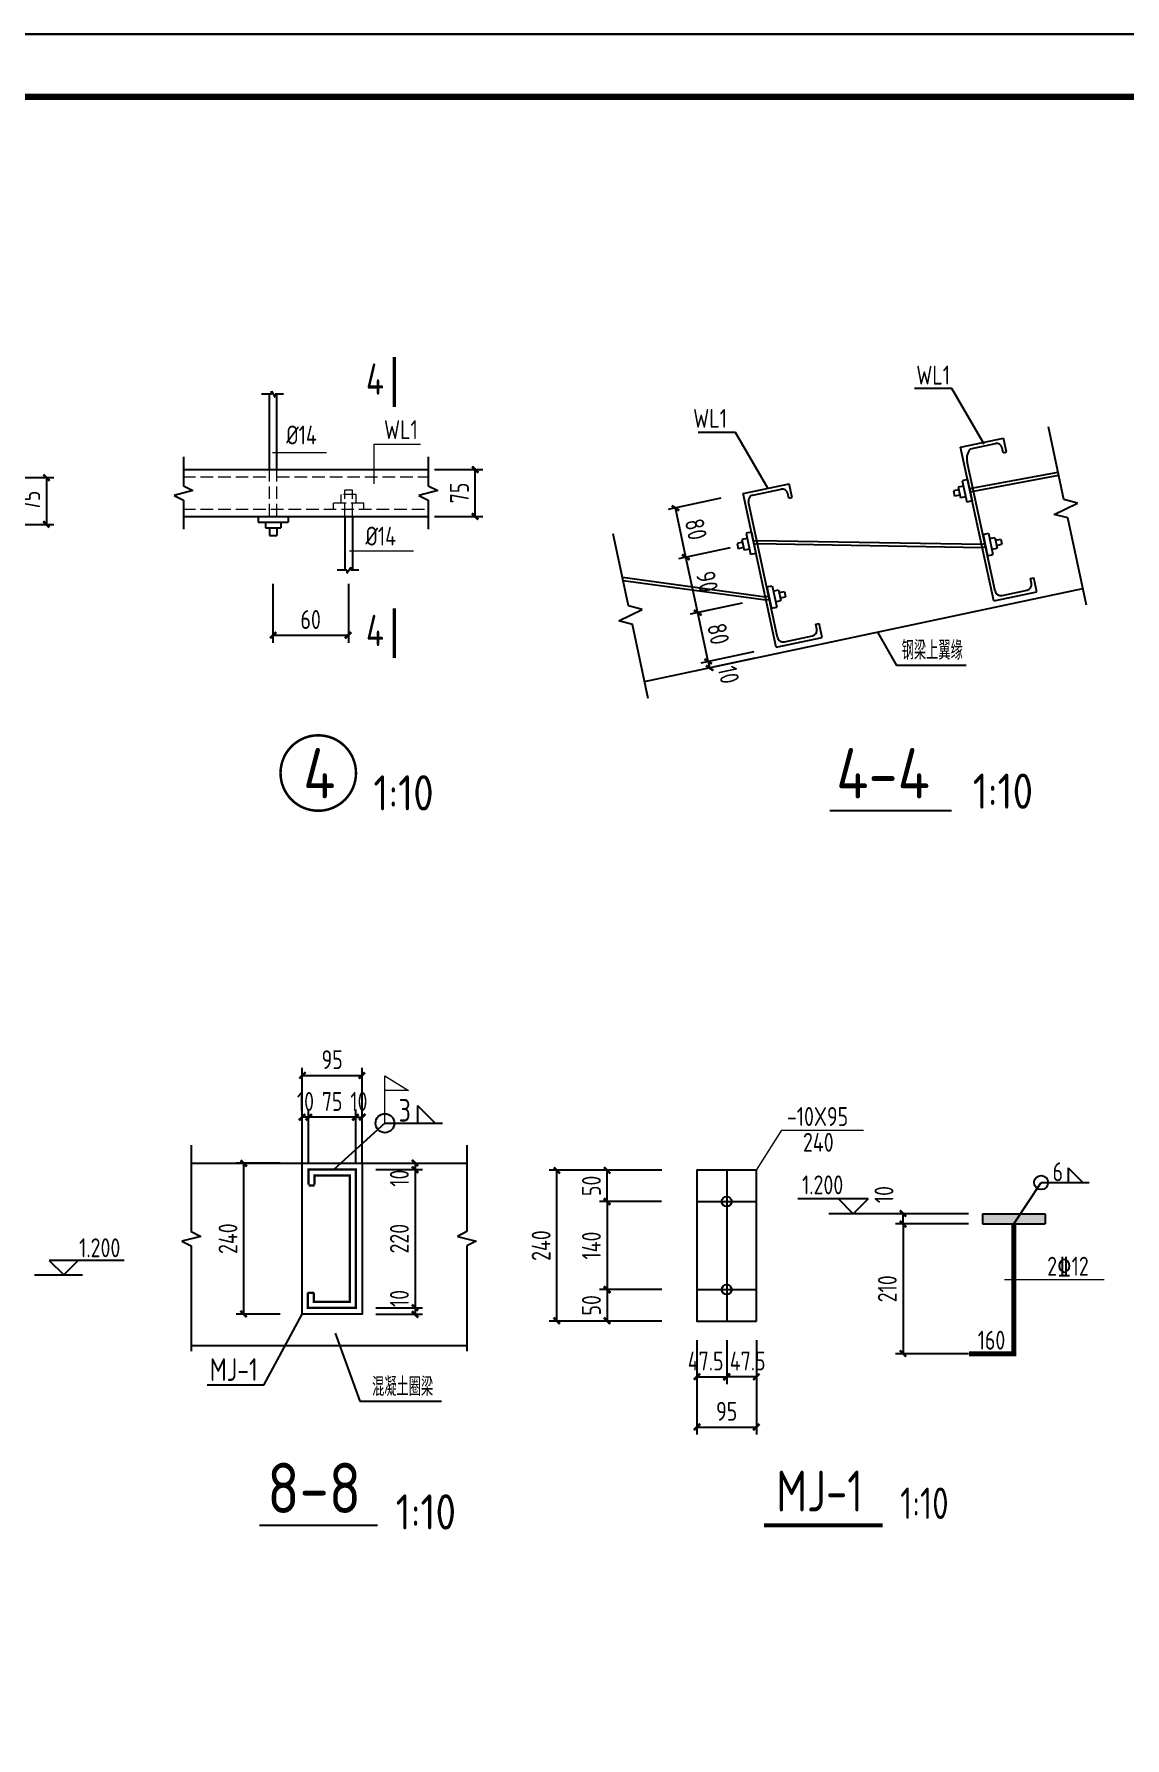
# Model space of a CAD drawing. Header units: millimetres. Extents: x 866561 to 876967, y 40200 to 44891.
# Drawn here: x 874669.2 to 874842.7, y 40531.2 to 40802.1 of the extents above; entities that cross this region are included whole.
import ezdxf

# ---------------------------------------------------------------- set-up
doc = ezdxf.new("R2010")
doc.units = ezdxf.units.MM
doc.header["$LTSCALE"] = 1000
doc.header["$MEASUREMENT"] = 0
doc.linetypes.add('CONTINOUS', pattern=[0])
doc.linetypes.add('DASH', pattern=[0.35, 0.25, -0.1])
for name, color, linetype, lineweight in [('1', 4, 'Continuous', 70), ('D3', 62, 'Continuous', 9), ('LZ', 64, 'Continuous', 9), ('数字', 3, 'Continuous', 9), ('细实线', 1, 'Continuous', 20)]:
    doc.layers.add(name, color=color, linetype=linetype, lineweight=lineweight)
for name, color, linetype in [('10', 7, 'Continuous'), ('D1', 112, 'Continuous'), ('D2', 6, 'Continuous'), ('DIM', 7, 'Continuous'), ('GJ', 6, 'Continuous'), ('PUB_DIM', 3, 'Continuous'), ('THIN', 7, 'Continuous'), ('中文', 7, 'Continuous'), ('文字', 7, 'Continuous'), ('柱子', 8, 'Continuous'), ('桩', 6, 'Continuous'), ('梁__实线', 4, 'Continuous')]:
    doc.layers.add(name, color=color, linetype=linetype)
doc.styles.add('GBHZ', font='gbenor.shx', dxfattribs={"width": 0.9, "bigfont": 'gbcbig.shx'})
doc.dimstyles.new('Y10', dxfattribs={"dimscale": 0, "dimtxt": 3, "dimasz": 0.01, "dimexe": 1.2, "dimexo": 1, "dimgap": 1, "dimtad": 1, "dimdec": 0, "dimlfac": 10, "dimzin": 0, "dimdsep": 46, "dimtxsty": 'GBHZ', "dimblk1": 'DX', "dimblk2": 'DX', "dimsah": 1, "dimcen": 0.09, "dimdle": 1, "dimadec": 0, "dimazin": 0, "dimtfac": 1, "dimtdec": 0, "dimtix": 1, "dimtmove": 2, "dimatfit": 3, "dimldrblk": 'DX', "dimfxl": 0, "dimtolj": 1, "dimtzin": 0, "dimarcsym": 0})
doc.dimstyles.new('Y5', dxfattribs={"dimscale": 0, "dimtxt": 3, "dimasz": 0.01, "dimexe": 1.2, "dimexo": 1, "dimgap": 1, "dimtad": 1, "dimdec": 0, "dimlfac": 5, "dimzin": 0, "dimdsep": 46, "dimtxsty": 'GBHZ', "dimblk1": 'DX', "dimblk2": 'DX', "dimsah": 1, "dimcen": 0.09, "dimdle": 1, "dimadec": 0, "dimazin": 0, "dimtfac": 1, "dimtdec": 0, "dimtix": 1, "dimtmove": 2, "dimatfit": 3, "dimldrblk": 'DX', "dimfxl": 0, "dimtolj": 1, "dimtzin": 0, "dimarcsym": 0})

# ---------------------------------------------------------------- blocks, each defined once
blk = doc.blocks.new('DX')
at = {"color": 0, "linetype": 'ByBlock', "const_width": 40}
blk.add_lwpolyline([(-54, -51), (46, 49)], dxfattribs=at)
blk = doc.blocks.new('*D706')
at = {"layer": 'Defpoints', "color": 0, "linetype": 'ByBlock'}
for p in [(874663.25, 40731.63, 6.02), (874663.25, 40724.13, 6.02), (874671.14, 40724.13)]:
    blk.add_point(p, dxfattribs=at)
at = {"layer": 'dim', "color": 0, "linetype": 'ByBlock', "lineweight": -2}
for p, q in [((874664.25, 40731.63), (874672.34, 40731.63)), ((874671.14, 40731.62), (874671.14, 40724.14)), ((874664.25, 40724.13), (874672.34, 40724.13))]:
    blk.add_line(p, q, dxfattribs=at)
at = {"layer": 'dim', "color": 0, "linetype": 'ByBlock', "lineweight": -2, "xscale": 0.01, "yscale": 0.01, "zscale": 0.009999999999999787}
for p, rotation in [((874671.14, 40731.63), 90), ((874671.14, 40724.13), 270)]:
    blk.add_blockref('DX', p, dxfattribs=dict(at, rotation=rotation))
at = {"layer": 'dim', "color": 0, "linetype": 'ByBlock', "insert": (874668.64, 40727.88), "char_height": 3, "attachment_point": 5, "rotation": 90, "style": 'GBHZ'}
blk.add_mtext('\\A1;75', dxfattribs=at)
blk = doc.blocks.new('*D709')
at = {"layer": 'Defpoints', "color": 0, "linetype": 'ByBlock'}
for p in [(874782.75, 40711.82), (874774.73, 40710.11), (874784.59, 40704.08)]:
    blk.add_point(p, dxfattribs=at)
at = {"layer": 'dim', "color": 0, "linetype": 'ByBlock', "lineweight": -2}
for p, q in [((874781.77, 40711.61), (874773.56, 40709.86)), ((874776.39, 40702.34), (874774.73, 40710.1)), ((874783.62, 40703.87), (874775.21, 40702.08))]:
    blk.add_line(p, q, dxfattribs=at)
at = {"layer": 'dim', "color": 0, "linetype": 'ByBlock', "lineweight": -2, "xscale": 0.01, "yscale": 0.01, "zscale": 0.01}
for p, rotation in [((874774.73, 40710.11), 102.0171866415808), ((874776.39, 40702.33), 282.0171866415808)]:
    blk.add_blockref('DX', p, dxfattribs=dict(at, rotation=rotation))
at = {"layer": 'dim', "color": 0, "linetype": 'ByBlock', "insert": (874778, 40706.74), "char_height": 3, "attachment_point": 5, "rotation": 282.0172, "style": 'GBHZ'}
blk.add_mtext('\\A1;80', dxfattribs=at)
blk = doc.blocks.new('*D710')
at = {"layer": 'Defpoints', "color": 0, "linetype": 'ByBlock'}
for p in [(874780.83, 40720.65), (874772.83, 40718.95), (874782.75, 40711.82)]:
    blk.add_point(p, dxfattribs=at)
at = {"layer": 'dim', "color": 0, "linetype": 'ByBlock', "lineweight": -2}
for p, q in [((874779.85, 40720.45), (874771.65, 40718.7)), ((874774.71, 40710.12), (874772.83, 40718.94)), ((874781.77, 40711.61), (874773.53, 40709.86))]:
    blk.add_line(p, q, dxfattribs=at)
at = {"layer": 'dim', "color": 0, "linetype": 'ByBlock', "lineweight": -2, "xscale": 0.01, "yscale": 0.01, "zscale": 0.01}
for p, rotation in [((874772.83, 40718.95), 102.0171866415808), ((874774.71, 40710.11), 282.0171866415808)]:
    blk.add_blockref('DX', p, dxfattribs=dict(at, rotation=rotation))
at = {"layer": 'dim', "color": 0, "linetype": 'ByBlock', "insert": (874776.21, 40715.05), "char_height": 3, "attachment_point": 5, "rotation": 282.0172, "style": 'GBHZ'}
blk.add_mtext('\\A1;90', dxfattribs=at)
blk = doc.blocks.new('*D711')
at = {"layer": 'Defpoints', "color": 0, "linetype": 'ByBlock'}
for p in [(874779.37, 40728.52), (874771.16, 40726.78), (874780.83, 40720.65)]:
    blk.add_point(p, dxfattribs=at)
at = {"layer": 'dim', "color": 0, "linetype": 'ByBlock', "lineweight": -2}
for p, q in [((874778.39, 40728.31), (874769.99, 40726.53)), ((874772.82, 40718.96), (874771.16, 40726.77)), ((874779.85, 40720.45), (874771.65, 40718.7))]:
    blk.add_line(p, q, dxfattribs=at)
at = {"layer": 'dim', "color": 0, "linetype": 'ByBlock', "lineweight": -2, "xscale": 0.01, "yscale": 0.01, "zscale": 0.01}
for p, rotation in [((874771.16, 40726.78), 102.0171866415808), ((874772.83, 40718.95), 282.0171866415808)]:
    blk.add_blockref('DX', p, dxfattribs=dict(at, rotation=rotation))
at = {"layer": 'dim', "color": 0, "linetype": 'ByBlock', "insert": (874774.44, 40723.38), "char_height": 3, "attachment_point": 5, "rotation": 282.0172, "style": 'GBHZ'}
blk.add_mtext('\\A1;80', dxfattribs=at)
blk = doc.blocks.new('*D712')
at = {"layer": 'Defpoints', "color": 0, "linetype": 'ByBlock'}
for p in [(874784.59, 40704.08), (874776.6, 40701.35), (874784.8, 40703.1)]:
    blk.add_point(p, dxfattribs=at)
at = {"layer": 'dim', "color": 0, "linetype": 'ByBlock', "lineweight": -2}
for p, q in [((874783.62, 40703.87), (874775.21, 40702.08)), ((874783.82, 40702.89), (874775.42, 40701.1)), ((874776.39, 40702.34), (874776.38, 40702.35)), ((874776.39, 40702.33), (874776.6, 40701.35)), ((874776.6, 40701.34), (874776.6, 40701.33))]:
    blk.add_line(p, q, dxfattribs=at)
at = {"layer": 'dim', "color": 0, "linetype": 'ByBlock', "lineweight": -2, "xscale": 0.01, "yscale": 0.01, "zscale": 0.01}
for p, rotation in [((874776.39, 40702.33), 282.0171866415808), ((874776.6, 40701.35), 102.0171866415808)]:
    blk.add_blockref('DX', p, dxfattribs=dict(at, rotation=rotation))
at = {"layer": 'dim', "color": 0, "linetype": 'ByBlock', "insert": (874779.64, 40700.24), "char_height": 3, "attachment_point": 5, "rotation": 282.0172, "style": 'GBHZ'}
blk.add_mtext('\\A1;10', dxfattribs=at)
blk = doc.blocks.new('*D713')
at = {"layer": 'Defpoints', "color": 0, "linetype": 'ByBlock'}
for p in [(874731.86, 40732.91), (874739.32, 40732.91), (874731.86, 40725.4)]:
    blk.add_point(p, dxfattribs=at)
at = {"layer": 'dim', "color": 0, "linetype": 'ByBlock', "lineweight": -2}
for p, q in [((874732.86, 40732.91), (874740.52, 40732.91)), ((874739.32, 40725.41), (874739.32, 40732.9)), ((874732.86, 40725.4), (874740.52, 40725.4))]:
    blk.add_line(p, q, dxfattribs=at)
at = {"layer": 'dim', "color": 0, "linetype": 'ByBlock', "lineweight": -2, "xscale": 0.01, "yscale": 0.01, "zscale": 0.01}
for p, rotation in [((874739.32, 40732.91), 90), ((874739.32, 40725.4), 270)]:
    blk.add_blockref('DX', p, dxfattribs=dict(at, rotation=rotation))
at = {"layer": 'dim', "color": 0, "linetype": 'ByBlock', "insert": (874736.82, 40729.16), "char_height": 3, "attachment_point": 5, "rotation": 90, "style": 'GBHZ'}
blk.add_mtext('\\A1;75', dxfattribs=at)
blk = doc.blocks.new('*D714')
at = {"layer": 'Defpoints', "color": 0, "linetype": 'ByBlock'}
for p in [(874707.16, 40715.71), (874719.16, 40715.71), (874719.16, 40706.53)]:
    blk.add_point(p, dxfattribs=at)
at = {"layer": 'dim', "color": 0, "linetype": 'ByBlock', "lineweight": -2}
for p, q in [((874707.16, 40714.71), (874707.16, 40705.33)), ((874719.16, 40714.71), (874719.16, 40705.33)), ((874707.17, 40706.53), (874719.15, 40706.53))]:
    blk.add_line(p, q, dxfattribs=at)
at = {"layer": 'dim', "color": 0, "linetype": 'ByBlock', "lineweight": -2, "xscale": 0.01, "yscale": 0.01, "zscale": 0.01, "rotation": 180}
blk.add_blockref('DX', (874707.16, 40706.53), dxfattribs=at)
at = {"layer": 'dim', "color": 0, "linetype": 'ByBlock', "lineweight": -2, "xscale": 0.01, "yscale": 0.01, "zscale": 0.01}
blk.add_blockref('DX', (874719.16, 40706.53), dxfattribs=at)
at = {"layer": 'dim', "color": 0, "linetype": 'ByBlock', "insert": (874713.16, 40709.03), "char_height": 3, "attachment_point": 5, "style": 'GBHZ'}
blk.add_mtext('\\A1;60', dxfattribs=at)
blk = doc.blocks.new('*D891')
at = {"layer": 'Defpoints', "color": 0}
for p in [(874760.31, 40621.46), (874769.97, 40621.46), (874769.97, 40616.46)]:
    blk.add_point(p, dxfattribs=at)
at = {"layer": 'DIM', "color": 0, "lineweight": -2}
for p, q in [((874768.97, 40621.46), (874759.11, 40621.46)), ((874760.31, 40616.47), (874760.31, 40621.45)), ((874768.97, 40616.46), (874759.11, 40616.46))]:
    blk.add_line(p, q, dxfattribs=at)
at = {"layer": 'DIM', "color": 0, "lineweight": -2, "xscale": 0.01, "yscale": 0.01, "zscale": 0.01}
for p, rotation in [((874760.31, 40621.46), 90), ((874760.31, 40616.46), 270)]:
    blk.add_blockref('DX', p, dxfattribs=dict(at, rotation=rotation))
at = {"layer": 'DIM', "color": 0, "insert": (874757.81, 40618.96), "char_height": 3, "attachment_point": 5, "rotation": 90, "style": 'GBHZ'}
blk.add_mtext('\\A1;50', dxfattribs=at)
blk = doc.blocks.new('*D892')
at = {"layer": 'Defpoints', "color": 0}
for p in [(874769.97, 40616.46), (874760.31, 40602.46), (874770.03, 40602.46)]:
    blk.add_point(p, dxfattribs=at)
at = {"layer": 'DIM', "color": 0, "lineweight": -2}
for p, q in [((874768.97, 40616.46), (874759.11, 40616.46)), ((874760.31, 40616.45), (874760.31, 40602.47)), ((874769.03, 40602.46), (874759.11, 40602.46))]:
    blk.add_line(p, q, dxfattribs=at)
at = {"layer": 'DIM', "color": 0, "lineweight": -2, "xscale": 0.01, "yscale": 0.01, "zscale": 0.01}
for p, rotation in [((874760.31, 40616.46), 90), ((874760.31, 40602.46), 270)]:
    blk.add_blockref('DX', p, dxfattribs=dict(at, rotation=rotation))
at = {"layer": 'DIM', "color": 0, "insert": (874757.81, 40609.46), "char_height": 3, "attachment_point": 5, "rotation": 90, "style": 'GBHZ'}
blk.add_mtext('\\A1;140', dxfattribs=at)
blk = doc.blocks.new('*D893')
at = {"layer": 'Defpoints', "color": 0}
for p in [(874769.97, 40602.46), (874760.31, 40597.46), (874769.97, 40597.46)]:
    blk.add_point(p, dxfattribs=at)
at = {"layer": 'DIM', "color": 0, "lineweight": -2}
for p, q in [((874768.97, 40602.46), (874759.11, 40602.46)), ((874760.31, 40602.45), (874760.31, 40597.47)), ((874768.97, 40597.46), (874759.11, 40597.46))]:
    blk.add_line(p, q, dxfattribs=at)
at = {"layer": 'DIM', "color": 0, "lineweight": -2, "xscale": 0.01, "yscale": 0.01, "zscale": 0.01}
for p, rotation in [((874760.31, 40602.46), 90), ((874760.31, 40597.46), 270)]:
    blk.add_blockref('DX', p, dxfattribs=dict(at, rotation=rotation))
at = {"layer": 'DIM', "color": 0, "insert": (874757.81, 40599.96), "char_height": 3, "attachment_point": 5, "rotation": 90, "style": 'GBHZ'}
blk.add_mtext('\\A1;50', dxfattribs=at)
blk = doc.blocks.new('*D894')
at = {"layer": 'Defpoints', "color": 0}
for p in [(874774.57, 40595.43), (874784.07, 40595.43), (874784.07, 40580.61)]:
    blk.add_point(p, dxfattribs=at)
at = {"layer": 'DIM', "color": 0, "lineweight": -2}
for p, q in [((874774.57, 40594.43), (874774.57, 40579.41)), ((874784.07, 40594.43), (874784.07, 40579.41)), ((874774.58, 40580.61), (874784.06, 40580.61))]:
    blk.add_line(p, q, dxfattribs=at)
at = {"layer": 'DIM', "color": 0, "lineweight": -2, "xscale": 0.01, "yscale": 0.01, "zscale": 0.01, "rotation": 180}
blk.add_blockref('DX', (874774.57, 40580.61), dxfattribs=at)
at = {"layer": 'DIM', "color": 0, "lineweight": -2, "xscale": 0.01, "yscale": 0.01, "zscale": 0.01}
blk.add_blockref('DX', (874784.07, 40580.61), dxfattribs=at)
at = {"layer": 'DIM', "color": 0, "insert": (874779.32, 40583.11), "char_height": 3, "attachment_point": 5, "style": 'GBHZ'}
blk.add_mtext('\\A1;95', dxfattribs=at)
blk = doc.blocks.new('*D895')
at = {"layer": 'Defpoints', "color": 0}
for p in [(874774.57, 40595.43), (874779.32, 40595.43), (874779.32, 40588.6)]:
    blk.add_point(p, dxfattribs=at)
at = {"layer": 'DIM', "color": 0, "lineweight": -2}
for p, q in [((874774.57, 40594.43), (874774.57, 40587.4)), ((874779.32, 40594.43), (874779.32, 40587.4)), ((874774.58, 40588.6), (874779.31, 40588.6))]:
    blk.add_line(p, q, dxfattribs=at)
at = {"layer": 'DIM', "color": 0, "lineweight": -2, "xscale": 0.01, "yscale": 0.01, "zscale": 0.01, "rotation": 180}
blk.add_blockref('DX', (874774.57, 40588.6), dxfattribs=at)
at = {"layer": 'DIM', "color": 0, "lineweight": -2, "xscale": 0.01, "yscale": 0.01, "zscale": 0.01}
blk.add_blockref('DX', (874779.32, 40588.6), dxfattribs=at)
at = {"layer": 'DIM', "color": 0, "insert": (874775.98, 40591.1), "char_height": 3, "attachment_point": 5, "style": 'GBHZ'}
blk.add_mtext('\\A1;47.5', dxfattribs=at)
blk = doc.blocks.new('*D896')
at = {"layer": 'Defpoints', "color": 0}
for p in [(874807.37, 40614.52), (874818.8, 40614.52), (874818.8, 40612.92)]:
    blk.add_point(p, dxfattribs=at)
at = {"layer": 'DIM', "color": 0, "lineweight": -2}
for p, q in [((874817.8, 40614.52), (874806.17, 40614.52)), ((874807.37, 40614.53), (874807.37, 40614.54)), ((874807.37, 40612.92), (874807.37, 40614.52)), ((874817.8, 40612.92), (874806.17, 40612.92)), ((874807.37, 40612.91), (874807.37, 40612.9))]:
    blk.add_line(p, q, dxfattribs=at)
at = {"layer": 'DIM', "color": 0, "lineweight": -2, "xscale": 0.01, "yscale": 0.01, "zscale": 0.01}
for p, rotation in [((874807.37, 40614.52), 270), ((874807.37, 40612.92), 90)]:
    blk.add_blockref('DX', p, dxfattribs=dict(at, rotation=rotation))
at = {"layer": 'DIM', "color": 0, "insert": (874804.34, 40617.57), "char_height": 3, "attachment_point": 5, "rotation": 90, "style": 'GBHZ'}
blk.add_mtext('\\A1;10', dxfattribs=at)
blk = doc.blocks.new('*D897')
at = {"layer": 'Defpoints', "color": 0}
for p in [(874818.8, 40612.92), (874807.37, 40592.27), (874818.8, 40592.27)]:
    blk.add_point(p, dxfattribs=at)
at = {"layer": 'DIM', "color": 0, "lineweight": -2}
for p, q in [((874817.8, 40612.92), (874806.17, 40612.92)), ((874807.37, 40612.91), (874807.37, 40592.28)), ((874817.8, 40592.27), (874806.17, 40592.27))]:
    blk.add_line(p, q, dxfattribs=at)
at = {"layer": 'DIM', "color": 0, "lineweight": -2, "xscale": 0.01, "yscale": 0.01, "zscale": 0.01}
for p, rotation in [((874807.37, 40612.92), 90), ((874807.37, 40592.27), 270)]:
    blk.add_blockref('DX', p, dxfattribs=dict(at, rotation=rotation))
at = {"layer": 'DIM', "color": 0, "insert": (874804.87, 40602.59), "char_height": 3, "attachment_point": 5, "rotation": 90, "style": 'GBHZ'}
blk.add_mtext('\\A1;210', dxfattribs=at)
blk = doc.blocks.new('*D898')
at = {"layer": 'Defpoints', "color": 0}
for p in [(874752.31, 40621.46), (874770.03, 40621.46), (874770.03, 40597.46)]:
    blk.add_point(p, dxfattribs=at)
at = {"layer": 'DIM', "color": 0, "lineweight": -2}
for p, q in [((874769.03, 40621.46), (874751.11, 40621.46)), ((874752.31, 40597.47), (874752.31, 40621.45)), ((874769.03, 40597.46), (874751.11, 40597.46))]:
    blk.add_line(p, q, dxfattribs=at)
at = {"layer": 'DIM', "color": 0, "lineweight": -2, "xscale": 0.01, "yscale": 0.01, "zscale": 0.01}
for p, rotation in [((874752.31, 40621.46), 90), ((874752.31, 40597.46), 270)]:
    blk.add_blockref('DX', p, dxfattribs=dict(at, rotation=rotation))
at = {"layer": 'DIM', "color": 0, "insert": (874749.81, 40609.46), "char_height": 3, "attachment_point": 5, "rotation": 90, "style": 'GBHZ'}
blk.add_mtext('\\A1;240', dxfattribs=at)
blk = doc.blocks.new('*D965')
at = {"layer": 'Defpoints', "color": 0}
for p in [(874712.83, 40629.88), (874712.83, 40621.56), (874720.33, 40621.56)]:
    blk.add_point(p, dxfattribs=at)
at = {"layer": 'DIM', "color": 0, "lineweight": -2}
for p, q in [((874712.83, 40622.56), (874712.83, 40631.08)), ((874720.33, 40622.56), (874720.33, 40631.08)), ((874720.32, 40629.88), (874712.84, 40629.88))]:
    blk.add_line(p, q, dxfattribs=at)
at = {"layer": 'DIM', "color": 0, "lineweight": -2, "xscale": 0.01, "yscale": 0.01, "zscale": 0.01, "rotation": 180}
blk.add_blockref('DX', (874712.83, 40629.88), dxfattribs=at)
at = {"layer": 'DIM', "color": 0, "lineweight": -2, "xscale": 0.01, "yscale": 0.01, "zscale": 0.01}
blk.add_blockref('DX', (874720.33, 40629.88), dxfattribs=at)
at = {"layer": 'DIM', "color": 0, "insert": (874716.58, 40632.38), "char_height": 3, "attachment_point": 5, "style": 'GBHZ'}
blk.add_mtext('\\A1;75', dxfattribs=at)
blk = doc.blocks.new('*D966')
at = {"layer": 'Defpoints', "color": 0}
for p in [(874711.83, 40629.88), (874711.83, 40622.56), (874712.83, 40621.56)]:
    blk.add_point(p, dxfattribs=at)
at = {"layer": 'DIM', "color": 0, "lineweight": -2}
for p, q in [((874711.83, 40623.56), (874711.83, 40631.08)), ((874712.83, 40622.56), (874712.83, 40631.08)), ((874711.82, 40629.88), (874711.81, 40629.88)), ((874712.83, 40629.88), (874711.83, 40629.88)), ((874712.84, 40629.88), (874712.85, 40629.88))]:
    blk.add_line(p, q, dxfattribs=at)
at = {"layer": 'DIM', "color": 0, "lineweight": -2, "xscale": 0.01, "yscale": 0.01, "zscale": 0.01}
blk.add_blockref('DX', (874711.83, 40629.88), dxfattribs=at)
at = {"layer": 'DIM', "color": 0, "lineweight": -2, "xscale": 0.01, "yscale": 0.01, "zscale": 0.01, "rotation": 180}
blk.add_blockref('DX', (874712.83, 40629.88), dxfattribs=at)
at = {"layer": 'DIM', "color": 0, "insert": (874712.33, 40632.38), "char_height": 3, "attachment_point": 5, "style": 'GBHZ'}
blk.add_mtext('\\A1;10', dxfattribs=at)
blk = doc.blocks.new('*D967')
at = {"layer": 'Defpoints', "color": 0}
for p in [(874722.5, 40622.56), (874722.5, 40621.56), (874729.77, 40621.56)]:
    blk.add_point(p, dxfattribs=at)
at = {"layer": 'DIM', "color": 0, "lineweight": -2}
for p, q in [((874723.5, 40622.56), (874730.97, 40622.56)), ((874729.77, 40622.57), (874729.77, 40622.58)), ((874729.77, 40622.56), (874729.77, 40621.56)), ((874723.5, 40621.56), (874730.97, 40621.56)), ((874729.77, 40621.55), (874729.77, 40621.54))]:
    blk.add_line(p, q, dxfattribs=at)
at = {"layer": 'DIM', "color": 0, "lineweight": -2, "xscale": 0.01, "yscale": 0.01, "zscale": 0.01}
for p, rotation in [((874729.77, 40622.56), 270), ((874729.77, 40621.56), 90)]:
    blk.add_blockref('DX', p, dxfattribs=dict(at, rotation=rotation))
at = {"layer": 'DIM', "color": 0, "insert": (874727.27, 40620.18), "char_height": 3, "attachment_point": 5, "rotation": 90, "style": 'GBHZ'}
blk.add_mtext('\\A1;10', dxfattribs=at)
blk = doc.blocks.new('*D968')
at = {"layer": 'Defpoints', "color": 0}
for p in [(874722.5, 40621.56), (874722.5, 40599.56), (874729.77, 40599.56)]:
    blk.add_point(p, dxfattribs=at)
at = {"layer": 'DIM', "color": 0, "lineweight": -2}
for p, q in [((874723.5, 40621.56), (874730.97, 40621.56)), ((874729.77, 40621.55), (874729.77, 40599.57)), ((874723.5, 40599.56), (874730.97, 40599.56))]:
    blk.add_line(p, q, dxfattribs=at)
at = {"layer": 'DIM', "color": 0, "lineweight": -2, "xscale": 0.01, "yscale": 0.01, "zscale": 0.01}
for p, rotation in [((874729.77, 40621.56), 90), ((874729.77, 40599.56), 270)]:
    blk.add_blockref('DX', p, dxfattribs=dict(at, rotation=rotation))
at = {"layer": 'DIM', "color": 0, "insert": (874727.27, 40610.56), "char_height": 3, "attachment_point": 5, "rotation": 90, "style": 'GBHZ'}
blk.add_mtext('\\A1;220', dxfattribs=at)
blk = doc.blocks.new('*D969')
at = {"layer": 'Defpoints', "color": 0}
for p in [(874722.5, 40599.56), (874722.5, 40598.56), (874729.77, 40598.56)]:
    blk.add_point(p, dxfattribs=at)
at = {"layer": 'DIM', "color": 0, "lineweight": -2}
for p, q in [((874723.5, 40599.56), (874730.97, 40599.56)), ((874723.5, 40598.56), (874730.97, 40598.56)), ((874729.77, 40599.57), (874729.77, 40599.58)), ((874729.77, 40599.56), (874729.77, 40598.56)), ((874729.77, 40598.55), (874729.77, 40598.54))]:
    blk.add_line(p, q, dxfattribs=at)
at = {"layer": 'DIM', "color": 0, "lineweight": -2, "xscale": 0.01, "yscale": 0.01, "zscale": 0.01}
for p, rotation in [((874729.77, 40599.56), 270), ((874729.77, 40598.56), 90)]:
    blk.add_blockref('DX', p, dxfattribs=dict(at, rotation=rotation))
at = {"layer": 'DIM', "color": 0, "insert": (874727.27, 40601.05), "char_height": 3, "attachment_point": 5, "rotation": 90, "style": 'GBHZ'}
blk.add_mtext('\\A1;10', dxfattribs=at)
blk = doc.blocks.new('*D970')
at = {"layer": 'Defpoints', "color": 0}
for p in [(874702.51, 40622.56), (874709.33, 40622.56), (874709.33, 40598.56)]:
    blk.add_point(p, dxfattribs=at)
at = {"layer": 'DIM', "color": 0, "lineweight": -2}
for p, q in [((874708.33, 40622.56), (874701.31, 40622.56)), ((874702.51, 40598.57), (874702.51, 40622.55)), ((874708.33, 40598.56), (874701.31, 40598.56))]:
    blk.add_line(p, q, dxfattribs=at)
at = {"layer": 'DIM', "color": 0, "lineweight": -2, "xscale": 0.01, "yscale": 0.01, "zscale": 0.01}
for p, rotation in [((874702.51, 40622.56), 90), ((874702.51, 40598.56), 270)]:
    blk.add_blockref('DX', p, dxfattribs=dict(at, rotation=rotation))
at = {"layer": 'DIM', "color": 0, "insert": (874700.01, 40610.56), "char_height": 3, "attachment_point": 5, "rotation": 90, "style": 'GBHZ'}
blk.add_mtext('\\A1;240', dxfattribs=at)
blk = doc.blocks.new('*D971')
at = {"layer": 'Defpoints', "color": 0}
for p in [(874721.33, 40629.88), (874721.33, 40622.56), (874720.33, 40621.56)]:
    blk.add_point(p, dxfattribs=at)
at = {"layer": 'DIM', "color": 0, "lineweight": -2}
for p, q in [((874720.33, 40622.56), (874720.33, 40631.08)), ((874721.33, 40623.56), (874721.33, 40631.08)), ((874720.32, 40629.88), (874720.31, 40629.88)), ((874720.33, 40629.88), (874721.33, 40629.88)), ((874721.34, 40629.88), (874721.35, 40629.88))]:
    blk.add_line(p, q, dxfattribs=at)
at = {"layer": 'DIM', "color": 0, "lineweight": -2, "xscale": 0.01, "yscale": 0.01, "zscale": 0.01}
blk.add_blockref('DX', (874720.33, 40629.88), dxfattribs=at)
at = {"layer": 'DIM', "color": 0, "lineweight": -2, "xscale": 0.01, "yscale": 0.01, "zscale": 0.01, "rotation": 180}
blk.add_blockref('DX', (874721.33, 40629.88), dxfattribs=at)
at = {"layer": 'DIM', "color": 0, "insert": (874720.83, 40632.38), "char_height": 3, "attachment_point": 5, "style": 'GBHZ'}
blk.add_mtext('\\A1;10', dxfattribs=at)
blk = doc.blocks.new('*D972')
at = {"layer": 'Defpoints', "color": 0}
for p in [(874721.33, 40636.53), (874711.83, 40621.56), (874721.33, 40621.56)]:
    blk.add_point(p, dxfattribs=at)
at = {"layer": 'DIM', "color": 0, "lineweight": -2}
for p, q in [((874711.83, 40622.56), (874711.83, 40637.73)), ((874711.84, 40636.53), (874721.32, 40636.53)), ((874721.33, 40622.56), (874721.33, 40637.73))]:
    blk.add_line(p, q, dxfattribs=at)
at = {"layer": 'DIM', "color": 0, "lineweight": -2, "xscale": 0.01, "yscale": 0.01, "zscale": 0.01, "rotation": 180}
blk.add_blockref('DX', (874711.83, 40636.53), dxfattribs=at)
at = {"layer": 'DIM', "color": 0, "lineweight": -2, "xscale": 0.01, "yscale": 0.01, "zscale": 0.01}
blk.add_blockref('DX', (874721.33, 40636.53), dxfattribs=at)
at = {"layer": 'DIM', "color": 0, "insert": (874716.58, 40639.03), "char_height": 3, "attachment_point": 5, "style": 'GBHZ'}
blk.add_mtext('\\A1;95', dxfattribs=at)
blk = doc.blocks.new('*D1000')
at = {"layer": 'Defpoints', "color": 0}
for p in [(874779.32, 40595.43), (874784.07, 40595.43), (874779.32, 40588.6)]:
    blk.add_point(p, dxfattribs=at)
at = {"layer": 'DIM', "color": 0, "lineweight": -2}
for p, q in [((874779.32, 40594.43), (874779.32, 40587.4)), ((874784.07, 40594.43), (874784.07, 40587.4)), ((874784.06, 40588.6), (874779.33, 40588.6))]:
    blk.add_line(p, q, dxfattribs=at)
at = {"layer": 'DIM', "color": 0, "lineweight": -2, "xscale": 0.01, "yscale": 0.01, "zscale": 0.01, "rotation": 180}
blk.add_blockref('DX', (874779.32, 40588.6), dxfattribs=at)
at = {"layer": 'DIM', "color": 0, "lineweight": -2, "xscale": 0.01, "yscale": 0.01, "zscale": 0.01}
blk.add_blockref('DX', (874784.07, 40588.6), dxfattribs=at)
at = {"layer": 'DIM', "color": 0, "insert": (874782.66, 40591.1), "char_height": 3, "attachment_point": 5, "style": 'GBHZ'}
blk.add_mtext('\\A1;47.5', dxfattribs=at)

msp = doc.modelspace()

# ---------------------------------------------------------------- linework, layer by layer
at = {"color": 0}
for p, q in [((875000.353, 40802.139), (874159.353, 40802.139)), ((874159.353, 40802.139), (875000.353, 40802.139))]:
    msp.add_line(p, q, dxfattribs=at)
at = {"color": 251}
for p, q in [((874815.106, 40745.797), (874809.207, 40745.797)), ((874820.265, 40736.919), (874815.106, 40745.797)), ((874780.702, 40738.783), (874774.803, 40738.783)), ((874785.861, 40729.906), (874780.702, 40738.783)), ((874766.267, 40699.152), (874835.965, 40713.989)), ((874803.319, 40707.039), (874806.313, 40701.743)), ((874817.408, 40701.743), (874806.313, 40701.743))]:
    msp.add_line(p, q, dxfattribs=at)
at = {"color": 6, "linetype": 'ByBlock'}
for p, q in [((874724.973, 40628.92), (874716.83, 40621.558)), ((874705.716, 40587.27), (874711.83, 40598.558)), ((874705.716, 40587.27), (874696.723, 40587.27))]:
    msp.add_line(p, q, dxfattribs=at)
for p, q in [((874779.32, 40621.458), (874779.32, 40597.458)), ((874774.57, 40616.458), (874784.07, 40616.458)), ((874774.57, 40602.458), (874784.07, 40602.458))]:
    msp.add_line(p, q)
at = {"color": 0, "const_width": 1}
msp.add_lwpolyline([(874990.353, 40218.139), (874184.353, 40218.139), (874184.353, 40792.139), (874990.353, 40792.139)], close=True, dxfattribs=at)
at = {"linetype": 'ByBlock', "ltscale": 0.5, "const_width": 0.4}
msp.add_lwpolyline([(874708.368, 40684.617, 1), (874720.368, 40684.617, 1)], format="xyb", close=True, dxfattribs=at)
at = {"color": 6, "linetype": 'ByBlock', "elevation": 0}
msp.add_lwpolyline([(874711.83, 40622.558), (874721.33, 40622.558), (874721.33, 40598.558), (874711.83, 40598.558)], close=True, dxfattribs=at)
at = {"color": 6, "linetype": 'ByBlock', "const_width": 0.36}
for points in [[(874712.83, 40619.158), (874712.83, 40621.558), (874720.33, 40621.558), (874720.33, 40599.558), (874712.71, 40599.558), (874712.71, 40601.958)], [(874713.79, 40619.158), (874713.79, 40620.598), (874719.37, 40620.598), (874719.37, 40600.518), (874713.67, 40600.518), (874713.67, 40601.958)], [(874713.79, 40619.025), (874712.83, 40619.025)], [(874713.67, 40601.958), (874712.71, 40601.958)]]:
    msp.add_lwpolyline(points, dxfattribs=at)
at = {"const_width": 0.6}
msp.add_lwpolyline([(874785.236, 40564.97), (874804.146, 40564.97)], dxfattribs=at)
at = {"color": 6, "linetype": 'ByBlock'}
msp.add_circle((874724.973, 40628.92), 1.5, dxfattribs=at)
at = {"layer": '1', "color": 2, "const_width": 0.48}
for points in [[(874726.466, 40742.854), (874726.466, 40750.776)], [(874726.466, 40702.885), (874726.466, 40710.807)]]:
    msp.add_lwpolyline(points, dxfattribs=at)
at = {"layer": 'D1', "color": 251}
for p, q in [((874706.922, 40744.849), (874705.359, 40744.849)), ((874706.922, 40744.849), (874706.922, 40745.33)), ((874706.922, 40745.33), (874707.523, 40744.369)), ((874708.845, 40744.849), (874707.523, 40744.849)), ((874707.523, 40744.369), (874707.523, 40744.849)), ((874718.923, 40716.408), (874719.524, 40717.37)), ((874719.524, 40717.37), (874719.524, 40716.889)), ((874718.923, 40716.889), (874717.36, 40716.889)), ((874718.923, 40716.889), (874718.923, 40716.408)), ((874720.846, 40716.889), (874719.524, 40716.889))]:
    msp.add_line(p, q, dxfattribs=at)
at = {"layer": 'D1'}
for p, q in [((874671.598, 40607.096), (874673.902, 40604.792)), ((874683.504, 40607.096), (874671.598, 40607.096)), ((874676.206, 40607.096), (874673.902, 40604.792))]:
    msp.add_line(p, q, dxfattribs=at)
at = {"layer": 'D1', "elevation": 0}
msp.add_lwpolyline([(874669.254, 40604.792), (874676.849, 40604.792)], dxfattribs=at)
at = {"layer": 'D2'}
for p, q in [((874706.598, 40732.907), (874706.598, 40744.849)), ((874707.8, 40732.907), (874707.8, 40744.849)), ((874816.522, 40736.432), (874823.366, 40737.889)), ((874821.798, 40711.995), (874816.522, 40736.432)), ((874818.073, 40736.18), (874822.052, 40737.027)), ((874823.286, 40735.561), (874823.122, 40736.333)), ((874823.837, 40735.678), (874823.366, 40737.889)), ((874822.044, 40713.546), (874817.587, 40734.132)), ((874823.286, 40735.561), (874823.837, 40735.678)), ((874692.841, 40732.907), (874706.598, 40732.907)), ((874692.841, 40732.907), (874706.598, 40732.907)), ((874706.598, 40732.907), (874731.862, 40732.907)), ((874707.8, 40732.907), (874731.862, 40732.907)), ((874781.949, 40729.073), (874789.283, 40730.634)), ((874789.754, 40728.423), (874789.283, 40730.634)), ((874817.641, 40731.283), (874816.794, 40731.103)), ((874816.794, 40731.103), (874817.515, 40727.717)), ((874818.521, 40729.956), (874832.032, 40732.467)), ((874818.583, 40729.459), (874832.13, 40732.008)), ((874787.177, 40704.626), (874781.949, 40729.073)), ((874783.501, 40728.821), (874787.969, 40729.772)), ((874789.203, 40728.306), (874789.039, 40729.078)), ((874789.203, 40728.306), (874789.754, 40728.423)), ((874816.218, 40729.653), (874815.371, 40729.473)), ((874815.371, 40729.473), (874815.552, 40728.626)), ((874816.398, 40728.807), (874815.552, 40728.626)), ((874816.974, 40730.256), (874816.128, 40730.076)), ((874816.128, 40730.076), (874816.488, 40728.383)), ((874817.335, 40728.563), (874816.488, 40728.383)), ((874818.361, 40727.897), (874817.515, 40727.717)), ((874817.949, 40729.835), (874818.521, 40729.956)), ((874818.053, 40729.346), (874818.583, 40729.459)), ((874692.841, 40725.405), (874731.862, 40725.405)), ((874704.795, 40725.405), (874704.795, 40724.503)), ((874709.603, 40725.405), (874709.603, 40724.503)), ((874718.599, 40725.405), (874718.599, 40716.889)), ((874719.801, 40725.405), (874719.801, 40716.889)), ((874787.423, 40706.176), (874782.807, 40727.751)), ((874704.795, 40724.503), (874709.603, 40724.503)), ((874705.997, 40724.503), (874705.997, 40723.601)), ((874705.997, 40723.601), (874708.401, 40723.601)), ((874706.598, 40723.601), (874706.598, 40722.399)), ((874707.8, 40723.601), (874707.8, 40722.399)), ((874708.401, 40724.503), (874708.401, 40723.601)), ((874783.255, 40722.941), (874782.408, 40722.761)), ((874782.408, 40722.761), (874783.129, 40719.375)), ((874820.103, 40722.565), (874820.949, 40722.745)), ((874820.949, 40722.745), (874821.67, 40719.359)), ((874706.598, 40722.399), (874707.8, 40722.399)), ((874781.832, 40721.311), (874780.986, 40721.131)), ((874780.986, 40721.131), (874781.166, 40720.284)), ((874782.012, 40720.465), (874781.166, 40720.284)), ((874782.588, 40721.915), (874781.742, 40721.734)), ((874781.742, 40721.734), (874782.102, 40720.041)), ((874782.949, 40720.222), (874782.102, 40720.041)), ((874783.563, 40721.493), (874784.135, 40721.615)), ((874783.667, 40721.004), (874784.197, 40721.117)), ((874784.135, 40721.615), (874819.881, 40721.004)), ((874784.197, 40721.117), (874819.943, 40720.506)), ((874819.881, 40721.004), (874820.411, 40721.116)), ((874819.943, 40720.506), (874820.515, 40720.627)), ((874821.129, 40721.899), (874821.976, 40722.079)), ((874821.49, 40720.206), (874822.336, 40720.386)), ((874821.976, 40722.079), (874822.336, 40720.386)), ((874822.066, 40721.656), (874822.912, 40721.836)), ((874822.246, 40720.809), (874823.093, 40720.989)), ((874822.912, 40721.836), (874823.093, 40720.989)), ((874783.975, 40719.555), (874783.129, 40719.375)), ((874820.823, 40719.179), (874821.67, 40719.359)), ((874762.733, 40715.753), (874785.484, 40712.659)), ((874762.839, 40715.257), (874785.546, 40712.161)), ((874785.706, 40714.221), (874786.552, 40714.401)), ((874786.552, 40714.401), (874787.273, 40711.015)), ((874827.622, 40715.54), (874828.173, 40715.657)), ((874827.786, 40714.768), (874827.622, 40715.54)), ((874828.643, 40713.452), (874828.173, 40715.657)), ((874785.484, 40712.659), (874786.014, 40712.772)), ((874785.546, 40712.161), (874786.118, 40712.283)), ((874786.732, 40713.554), (874787.579, 40713.734)), ((874787.093, 40711.861), (874787.939, 40712.041)), ((874787.579, 40713.734), (874787.939, 40712.041)), ((874787.669, 40713.311), (874788.515, 40713.491)), ((874787.849, 40712.465), (874788.696, 40712.645)), ((874788.515, 40713.491), (874788.696, 40712.645)), ((874821.798, 40711.995), (874828.643, 40713.452)), ((874823.113, 40712.851), (874827.092, 40713.699)), ((874786.426, 40710.835), (874787.273, 40711.015)), ((874787.177, 40704.626), (874794.511, 40706.187)), ((874788.493, 40705.482), (874792.961, 40706.433)), ((874793.491, 40708.274), (874794.042, 40708.391)), ((874793.655, 40707.502), (874793.491, 40708.274)), ((874794.511, 40706.187), (874794.042, 40708.391))]:
    msp.add_line(p, q, dxfattribs=at)
for centre, radius, start, end in [((874819.741, 40734.702), 2.228, 138.47663, 194.82615), ((874822.24, 40736.145), 0.902, 12.01719, 102.01719), ((874783.689, 40727.939), 0.902, 102.01719, 192.01719), ((874788.157, 40728.89), 0.902, 12.01719, 102.01719), ((874826.905, 40714.58), 0.902, 282.01719, 12.01719), ((874822.925, 40713.733), 0.902, 192.01719, 282.01719), ((874788.305, 40706.364), 0.902, 192.01719, 282.01719), ((874792.773, 40707.315), 0.902, 282.01719, 12.01719)]:
    msp.add_arc(centre, radius, start, end, dxfattribs=at)
at = {"layer": 'D3', "color": 251}
for p, q in [((874723.185, 40736.937), (874723.185, 40730.621)), ((874723.185, 40736.937), (874730.647, 40736.937)), ((874707.102, 40735.574), (874715.7, 40735.574)), ((874719.343, 40719.976), (874729.524, 40719.976))]:
    msp.add_line(p, q, dxfattribs=at)
at = {"layer": 'DIM'}
for p, q in [((874694.169, 40622.558), (874737.991, 40622.558)), ((874694.169, 40593.558), (874737.991, 40593.558))]:
    msp.add_line(p, q, dxfattribs=at)
at = {"layer": 'DIM', "color": 0, "linetype": 'CONTINOUS', "ltscale": 25}
for p, q in [((874801.805, 40616.873), (874790.643, 40616.873)), ((874799.451, 40614.519), (874797.098, 40616.873)), ((874801.805, 40616.873), (874799.451, 40614.519)), ((874806.169, 40614.519), (874795.59, 40614.519))]:
    msp.add_line(p, q, dxfattribs=at)
at = {"layer": 'GJ'}
for p, q in [((874819.994, 40614.519), (874829.994, 40614.519)), ((874819.994, 40614.519), (874819.994, 40612.919)), ((874829.994, 40614.519), (874829.994, 40612.919)), ((874819.994, 40612.919), (874829.994, 40612.919))]:
    msp.add_line(p, q, dxfattribs=at)
msp.add_lwpolyline([(874784.07, 40597.458), (874784.07, 40621.458), (874774.57, 40621.458), (874774.57, 40597.458)], close=True, dxfattribs=at)
at = {"layer": 'GJ', "const_width": 0.8}
msp.add_lwpolyline([(874824.994, 40612.919), (874824.994, 40592.266), (874817.845, 40592.266)], dxfattribs=at)
at = {"layer": 'GJ'}
for centre in [(874779.32, 40616.458), (874779.32, 40602.458)]:
    msp.add_circle(centre, 0.8, dxfattribs=at)
at = {"layer": 'LZ', "color": 251, "linetype": 'DASH', "ltscale": 0.008}
for p, q in [((874692.841, 40731.705), (874706.598, 40731.705)), ((874706.598, 40725.405), (874706.598, 40732.907)), ((874707.8, 40725.405), (874707.8, 40732.907)), ((874707.8, 40731.705), (874731.862, 40731.705)), ((874717.998, 40727.509), (874717.998, 40728.911)), ((874720.402, 40728.911), (874717.998, 40728.911)), ((874718.599, 40725.405), (874718.599, 40729.613)), ((874719.801, 40729.613), (874718.599, 40729.613)), ((874719.801, 40725.405), (874719.801, 40729.613)), ((874720.402, 40727.509), (874720.402, 40728.911)), ((874692.841, 40726.607), (874731.862, 40726.607)), ((874721.604, 40727.509), (874716.796, 40727.509)), ((874716.796, 40726.607), (874716.796, 40727.509)), ((874721.604, 40726.607), (874721.604, 40727.509))]:
    msp.add_line(p, q, dxfattribs=at)
at = {"layer": 'LZ'}
for p, q in [((874784.07, 40621.458), (874788.103, 40627.803)), ((874788.103, 40627.803), (874801.094, 40627.803)), ((874823.494, 40604.048), (874839.343, 40604.048))]:
    msp.add_line(p, q, dxfattribs=at)
at = {"layer": 'THIN'}
for p, q in [((874832.958, 40728.115), (874830.497, 40739.679)), ((874692.934, 40734.907), (874692.934, 40730.281)), ((874731.862, 40734.907), (874731.862, 40730.281)), ((874694.434, 40729.531), (874691.434, 40728.781)), ((874691.434, 40728.781), (874692.934, 40728.031)), ((874692.934, 40730.281), (874694.434, 40729.531)), ((874692.934, 40728.031), (874692.934, 40723.405)), ((874733.362, 40729.531), (874730.362, 40728.781)), ((874730.362, 40728.781), (874731.862, 40728.031)), ((874731.862, 40730.281), (874733.362, 40729.531)), ((874731.862, 40728.031), (874731.862, 40723.405)), ((874835.123, 40727.553), (874832.958, 40728.115)), ((874831.419, 40725.742), (874835.123, 40727.553)), ((874833.583, 40725.181), (874831.419, 40725.742)), ((874836.533, 40711.321), (874833.583, 40725.181)), ((874763.703, 40711.199), (874761.264, 40722.656)), ((874762.163, 40708.826), (874765.867, 40710.637)), ((874765.867, 40710.637), (874763.703, 40711.199)), ((874764.328, 40708.264), (874762.163, 40708.826)), ((874766.835, 40696.484), (874764.328, 40708.264)), ((874694.169, 40625.453), (874694.169, 40611.683)), ((874737.991, 40625.453), (874737.991, 40611.683)), ((874694.169, 40611.683), (874695.669, 40610.933)), ((874737.991, 40611.683), (874736.491, 40610.933)), ((874695.669, 40610.933), (874692.669, 40610.183)), ((874692.669, 40610.183), (874694.169, 40609.433)), ((874694.169, 40609.433), (874694.169, 40592.663)), ((874736.491, 40610.933), (874739.491, 40610.183)), ((874739.491, 40610.183), (874737.991, 40609.433)), ((874737.991, 40609.433), (874737.991, 40592.663))]:
    msp.add_line(p, q, dxfattribs=at)
at = {"layer": '文字', "color": 6, "const_width": 0.32}
for points in [[(874795.691, 40678.617), (874815.085, 40678.617)], [(874704.999, 40564.97), (874723.806, 40564.97)]]:
    msp.add_lwpolyline(points, dxfattribs=at)
at = {"layer": '柱子'}
for p, q in [((874717.051, 40595.556), (874720.978, 40584.698)), ((874720.978, 40584.698), (874733.976, 40584.698))]:
    msp.add_line(p, q, dxfattribs=at)
at = {"layer": '桩'}
for p, q in [((874817.641, 40731.283), (874818.361, 40727.897)), ((874783.255, 40722.941), (874783.975, 40719.555)), ((874820.103, 40722.565), (874820.823, 40719.179)), ((874785.706, 40714.221), (874786.426, 40710.835)), ((874730.151, 40631.733), (874732.964, 40628.92)), ((874730.151, 40631.733), (874730.151, 40628.92)), ((874724.973, 40628.92), (874734.132, 40628.92)), ((874824.994, 40612.919), (874829.329, 40619.485)), ((874829.329, 40619.485), (874836.962, 40619.485)), ((874833.644, 40621.829), (874833.644, 40619.485)), ((874833.644, 40621.829), (874835.988, 40619.485))]:
    msp.add_line(p, q, dxfattribs=at)
msp.add_circle((874829.329, 40619.485), 1.118, dxfattribs=at)
at = {"layer": '梁__实线'}
msp.add_solid([(874819.994, 40612.919), (874819.994, 40614.519), (874829.994, 40612.919), (874829.994, 40614.519)], dxfattribs=at)
at = {"layer": '细实线', "color": 251}
for p, q in [((874724.973, 40628.92), (874724.973, 40636.482)), ((874724.973, 40636.482), (874728.73, 40634.11)), ((874728.73, 40634.11), (874724.973, 40634.11))]:
    msp.add_line(p, q, dxfattribs=at)
msp.add_solid([(874724.973, 40634.11), (874724.973, 40636.482), (874728.73, 40634.11), (874724.973, 40634.11)], dxfattribs=at)

# ---------------------------------------------------------------- texts
at = {"style": 'GBHZ', "width": 0.9}
for s, height, p in [('3', 3.6, (874727.155, 40629.181)), ('-10X95', 3, (874788.904, 40628.489)), ('240', 3, (874791.459, 40624.385)), ('6', 3, (874831.147, 40619.703)), ('2%%13212', 3, (874830.292, 40604.685)), ('160', 3, (874819.237, 40592.916)), ('MJ-1', 3.6, (874697.12, 40587.94))]:
    msp.add_text(s, height=height, dxfattribs=at).set_placement(p)
at = {"layer": '10', "style": 'GBHZ', "width": 0.9}
msp.add_text('MJ-1', height=6.5, dxfattribs=at).set_placement((874787.228, 40567.176))
at = {"layer": 'D1', "style": 'GBHZ', "width": 0.9}
for p in [(874791.307, 40617.617), (874676.34, 40607.615)]:
    msp.add_text('1.200', height=3, dxfattribs=at).set_placement(p)
at = {"layer": 'PUB_DIM', "style": 'GBHZ', "width": 0.9}
for p in [(874721.946, 40744.754), (874721.946, 40704.784)]:
    msp.add_text('4', height=5, dxfattribs=at).set_placement(p)
at = {"layer": '中文', "style": 'GBHZ', "width": 0.9}
msp.add_text('1:10', height=5, dxfattribs=at).set_placement((874806.911, 40565.987, -0.009))
at = {"layer": '数字', "style": 'GBHZ', "width": 0.9}
for s, p in [('WL1', (874809.475, 40746.399)), ('WL1', (874773.986, 40739.522)), ('%%C14', (874709.265, 40736.877)), ('WL1', (874724.823, 40737.726)), ('%%C14', (874721.867, 40720.797)), ('钢梁上翼缘', (874807.159, 40702.636)), ('混凝土圈梁', (874722.926, 40585.526))]:
    msp.add_text(s, height=3, dxfattribs=at).set_placement(p)
at = {"layer": '文字', "color": 6, "style": 'GBHZ'}
for s, height, p in [('4', 8, (874711.973, 40680.584)), ('4-4', 8, (874796.747, 40680.569)), ('1:10', 5.6, (874818.458, 40678.929)), ('1:10', 5.6, (874723.135, 40678.665, -0.009)), ('8-8', 8, (874706.25, 40566.921)), ('1:10', 5.6, (874726.686, 40564.3))]:
    msp.add_text(s, height=height, dxfattribs=at).set_placement(p)

# ---------------------------------------------------------------- dimensions: what is measured, and where the dimension line sits
at = {"layer": 'dim', "color": 0, "linetype": 'ByBlock'}
for base, p1, p2, angle, picture, middle in [((874739.316, 40732.907), (874731.862, 40725.405), (874731.862, 40732.907), 90, '*D713', (874736.816, 40729.156)), ((874671.144, 40724.128, -6.024), (874663.25, 40731.629), (874663.25, 40724.128), 90, '*D706', (874668.644, 40727.878, -6.024)), ((874771.16, 40726.776), (874780.828, 40720.655), (874779.366, 40728.523), 102.01719, '*D711', (874774.438, 40723.384)), ((874772.826, 40718.952), (874782.749, 40711.821), (874780.828, 40720.655), 102.01719, '*D710', (874776.212, 40715.051)), ((874774.731, 40710.114), (874784.594, 40704.076), (874782.749, 40711.821), 102.01719, '*D709', (874778.005, 40706.742))]:
    dim = msp.add_linear_dim(base=base, p1=p1, p2=p2, angle=angle, dimstyle='Y10', override={"dimscale": 1}, dxfattribs=at)
    dim.commit()
    dim.dimension.update_dxf_attribs({"geometry": picture, "text_midpoint": middle})
dim = msp.add_linear_dim(base=(874719.163, 40706.533), p1=(874707.162, 40715.706), p2=(874719.163, 40715.706), dimstyle='Y5', override={"dimscale": 1}, dxfattribs=at)
dim.commit()
dim.dimension.update_dxf_attribs({"geometry": '*D714', "text_midpoint": (874713.163, 40709.033)})
dim = msp.add_linear_dim(base=(874776.596, 40701.351), p1=(874784.594, 40704.076), p2=(874784.802, 40703.098), angle=282.01719, dimstyle='Y10', override={"dimscale": 1}, dxfattribs=at)
dim.commit()
dim.dimension.update_dxf_attribs({"geometry": '*D712', "text_midpoint": (874779.638, 40700.245), "dimtype": 160})
at = {"layer": 'DIM'}
for base, p1, p2, picture, middle in [((874721.33, 40636.528), (874711.83, 40621.558), (874721.33, 40621.558), '*D972', (874716.58, 40639.028)), ((874711.83, 40629.878), (874712.83, 40621.558), (874711.83, 40622.558), '*D966', (874712.33, 40632.378)), ((874712.83, 40629.878), (874720.33, 40621.558), (874712.83, 40621.558), '*D965', (874716.58, 40632.378)), ((874784.07, 40580.606), (874774.57, 40595.431), (874784.07, 40595.431), '*D894', (874779.32, 40583.106))]:
    dim = msp.add_linear_dim(base=base, p1=p1, p2=p2, dimstyle='Y10', override={"dimscale": 1}, dxfattribs=at)
    dim.commit()
    dim.dimension.update_dxf_attribs({"geometry": picture, "text_midpoint": middle})
for base, p1, p2, angle, picture, middle in [((874721.33, 40629.878), (874720.33, 40621.558), (874721.33, 40622.558), 180, '*D971', (874720.83, 40632.378)), ((874702.512, 40622.558), (874709.33, 40598.558), (874709.33, 40622.558), 90, '*D970', (874700.012, 40610.558)), ((874729.771, 40599.558), (874722.502, 40621.558), (874722.502, 40599.558), 90, '*D968', (874727.271, 40610.558)), ((874752.306, 40621.458), (874770.032, 40597.458), (874770.032, 40621.458), 90, '*D898', (874749.806, 40609.458)), ((874760.306, 40621.458), (874769.972, 40616.458), (874769.972, 40621.458), 90, '*D891', (874757.806, 40618.958)), ((874760.306, 40602.458), (874769.972, 40616.458), (874770.032, 40602.458), 270, '*D892', (874757.806, 40609.458)), ((874760.306, 40597.458), (874769.972, 40602.458), (874769.972, 40597.458), 270, '*D893', (874757.806, 40599.958))]:
    dim = msp.add_linear_dim(base=base, p1=p1, p2=p2, angle=angle, dimstyle='Y10', override={"dimscale": 1}, dxfattribs=at)
    dim.commit()
    dim.dimension.update_dxf_attribs({"geometry": picture, "text_midpoint": middle})
for base, p1, p2, picture, middle in [((874729.771, 40621.558), (874722.502, 40622.558), (874722.502, 40621.558), '*D967', (874727.271, 40620.179)), ((874729.771, 40598.558), (874722.502, 40599.558), (874722.502, 40598.558), '*D969', (874727.271, 40601.055))]:
    dim = msp.add_linear_dim(base=base, p1=p1, p2=p2, angle=90, dimstyle='Y10', override={"dimscale": 1}, dxfattribs=at)
    dim.commit()
    dim.dimension.update_dxf_attribs({"geometry": picture, "text_midpoint": middle, "dimtype": 160})
for base, p1, p2, angle, text, picture, middle in [((874807.369, 40614.519), (874818.796, 40612.919), (874818.796, 40614.519), 270, '10', '*D896', (874804.337, 40617.566)), ((874779.32, 40588.603), (874784.07, 40595.431), (874779.32, 40595.431), 180, '47.5', '*D1000', (874782.655, 40591.103))]:
    dim = msp.add_linear_dim(base=base, p1=p1, p2=p2, angle=angle, text=text, dimstyle='Y10', override={"dimscale": 1}, dxfattribs=at)
    dim.commit()
    dim.dimension.update_dxf_attribs({"geometry": picture, "text_midpoint": middle, "dimtype": 160})
dim = msp.add_linear_dim(base=(874807.369, 40592.266), p1=(874818.796, 40612.919), p2=(874818.796, 40592.266), angle=90, text='210', dimstyle='Y10', override={"dimscale": 1}, dxfattribs=at)
dim.commit()
dim.dimension.update_dxf_attribs({"geometry": '*D897', "text_midpoint": (874804.869, 40602.593)})
dim = msp.add_linear_dim(base=(874779.32, 40588.603), p1=(874774.57, 40595.431), p2=(874779.32, 40595.431), text='47.5', dimstyle='Y10', override={"dimscale": 1}, dxfattribs=at)
dim.commit()
dim.dimension.update_dxf_attribs({"geometry": '*D895', "text_midpoint": (874775.984, 40591.103), "dimtype": 160})

doc.saveas('drawing.dxf')
